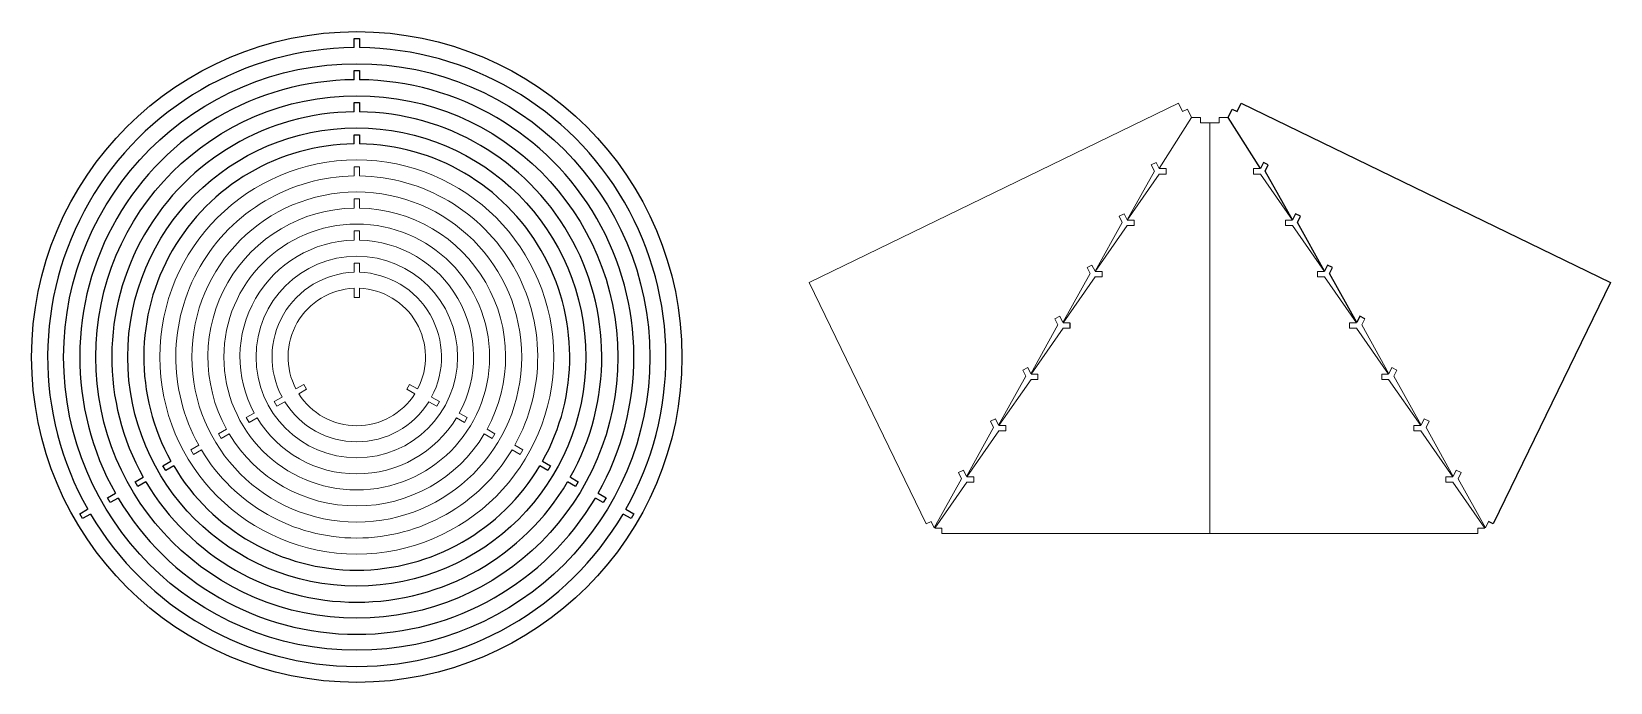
# Model space of a CAD drawing. Header units: millimetres. Extents: x -2212 to -1493, y 594 to 890.
import ezdxf

# ---------------------------------------------------------------- set-up
doc = ezdxf.new("R2010")
doc.units = ezdxf.units.MM
doc.header["$MEASUREMENT"] = 0
doc.layers.add('Default', color=18, linetype='Continuous', true_color=0x000000)

msp = doc.modelspace()

# ---------------------------------------------------------------- linework, layer by layer
at = {"color": 18, "linetype": 'Continuous', "lineweight": 15, "true_color": 0x000000}
for p, q in [((-1689.94, 857.51), (-1857.86, 775.97)), ((-1688.1, 853.73), (-1689.94, 857.51)), ((-1685.85, 854.82), (-1688.1, 853.73)), ((-1684.03, 851.07), (-1685.85, 854.82)), ((-1698.64, 827.74), (-1684.03, 851.07)), ((-1698.64, 827.74), (-1684.03, 851.07)), ((-1684.03, 851.07), (-1679.87, 851.07)), ((-1679.87, 851.07), (-1679.87, 848.57)), ((-1679.87, 848.57), (-1675.66, 848.57)), ((-1671.45, 848.57), (-1675.66, 848.57)), ((-1675.66, 848.57), (-1675.66, 661.9)), ((-1667.29, 851.07), (-1671.45, 851.07)), ((-1671.45, 851.07), (-1671.45, 848.57)), ((-1652.68, 827.74), (-1667.29, 851.07)), ((-2064.88, 824.42), (-2064.88, 828.59)), ((-2064.88, 828.59), (-2062.38, 828.59)), ((-2062.38, 828.59), (-2062.38, 824.42)), ((-1713.26, 804.43), (-1700.89, 826.65)), ((-1702.27, 829.48), (-1700.02, 830.57)), ((-1700.89, 826.65), (-1702.27, 829.48)), ((-1700.02, 830.57), (-1698.64, 827.74)), ((-1695.49, 827.74), (-1698.64, 827.74)), ((-1695.49, 825.24), (-1695.49, 827.74)), ((-1655.83, 825.24), (-1655.83, 827.74)), ((-1655.83, 827.74), (-1652.68, 827.74)), ((-1713.22, 804.4), (-1698.64, 825.24)), ((-1698.64, 825.24), (-1695.49, 825.24)), ((-1652.68, 825.24), (-1655.83, 825.24)), ((-1638.09, 804.4), (-1652.68, 825.24)), ((-2064.88, 809.84), (-2064.88, 814.01)), ((-2064.88, 814.01), (-2062.38, 814.01)), ((-2062.38, 814.01), (-2062.38, 809.84)), ((-1716.88, 806.16), (-1714.63, 807.25)), ((-1715.51, 803.34), (-1716.88, 806.16)), ((-1714.63, 807.25), (-1713.26, 804.43)), ((-1710.08, 804.4), (-1713.22, 804.4)), ((-1710.08, 801.9), (-1710.08, 804.4)), ((-1641.23, 801.9), (-1641.23, 804.4)), ((-1641.23, 804.4), (-1638.09, 804.4)), ((-2064.88, 795.25), (-2064.88, 799.42)), ((-2064.88, 799.42), (-2062.38, 799.42)), ((-2062.38, 799.42), (-2062.38, 795.25)), ((-1727.88, 781.12), (-1715.51, 803.34)), ((-1727.81, 781.07), (-1713.22, 801.9)), ((-1713.22, 801.9), (-1710.08, 801.9)), ((-1638.09, 801.9), (-1641.23, 801.9)), ((-1623.51, 781.07), (-1638.09, 801.9)), ((-2064.88, 780.66), (-2064.88, 784.83)), ((-2064.88, 784.83), (-2062.38, 784.83)), ((-2062.38, 784.83), (-2062.38, 780.66)), ((-1731.5, 782.85), (-1729.25, 783.94)), ((-1730.13, 780.02), (-1731.5, 782.85)), ((-1729.25, 783.94), (-1727.88, 781.12)), ((-1857.86, 775.97), (-1804.6, 666.29)), ((-1742.5, 757.81), (-1730.13, 780.02)), ((-1742.39, 757.74), (-1727.81, 778.57)), ((-1724.67, 781.07), (-1727.81, 781.07)), ((-1727.81, 778.57), (-1724.67, 778.57)), ((-1724.67, 778.57), (-1724.67, 781.07)), ((-1626.65, 778.57), (-1626.65, 781.07)), ((-1626.65, 781.07), (-1623.51, 781.07)), ((-1623.51, 778.57), (-1626.65, 778.57)), ((-1608.93, 757.74), (-1623.51, 778.57)), ((-2064.88, 769.2), (-2064.88, 773.37)), ((-2062.38, 769.2), (-2064.88, 769.2)), ((-2062.38, 773.37), (-2062.38, 769.2)), ((-1757.12, 734.49), (-1744.75, 756.71)), ((-1756.97, 734.4), (-1742.39, 755.24)), ((-1746.12, 759.53), (-1743.87, 760.63)), ((-1746.12, 759.54), (-1743.87, 760.63)), ((-1744.75, 756.71), (-1746.12, 759.54)), ((-1743.87, 760.63), (-1742.5, 757.81)), ((-1739.26, 757.74), (-1742.39, 757.74)), ((-1742.39, 755.24), (-1739.25, 755.24)), ((-1739.26, 755.24), (-1739.26, 757.74)), ((-1739.25, 755.24), (-1739.25, 757.74)), ((-1612.07, 755.24), (-1612.07, 757.74)), ((-1608.93, 755.24), (-1612.07, 755.24)), ((-1612.06, 755.24), (-1612.06, 757.74)), ((-1612.06, 757.74), (-1608.93, 757.74)), ((-1594.34, 734.4), (-1608.93, 755.24)), ((-1605.2, 759.54), (-1607.45, 760.63)), ((-1606.57, 756.71), (-1605.2, 759.54)), ((-1594.2, 734.49), (-1606.57, 756.71)), ((-1771.74, 711.18), (-1759.37, 733.4)), ((-1760.74, 736.23), (-1758.49, 737.32)), ((-1759.37, 733.4), (-1760.74, 736.23)), ((-1758.49, 737.32), (-1757.12, 734.49)), ((-1753.83, 734.4), (-1756.97, 734.4)), ((-1753.83, 731.9), (-1753.83, 734.4)), ((-1597.48, 731.9), (-1597.48, 734.4)), ((-1597.48, 734.4), (-1594.34, 734.4)), ((-1592.83, 737.32), (-1594.2, 734.49)), ((-1590.58, 736.23), (-1592.83, 737.32)), ((-1591.95, 733.4), (-1590.58, 736.23)), ((-1579.58, 711.18), (-1591.95, 733.4)), ((-2091.3, 727.61), (-2087.69, 729.7)), ((-2086.44, 727.53), (-2090.05, 725.45)), ((-2087.69, 729.7), (-2086.44, 727.53)), ((-2040.83, 727.53), (-2039.58, 729.7)), ((-2037.22, 725.45), (-2040.83, 727.53)), ((-2039.58, 729.7), (-2035.97, 727.61)), ((-1771.56, 711.07), (-1756.97, 731.9)), ((-1756.97, 731.9), (-1753.83, 731.9)), ((-1594.34, 731.9), (-1597.48, 731.9)), ((-1579.76, 711.07), (-1594.34, 731.9)), ((-2101.23, 721.88), (-2097.62, 723.96)), ((-2099.98, 719.72), (-2101.23, 721.88)), ((-2096.37, 721.8), (-2099.98, 719.72)), ((-2027.29, 719.72), (-2030.9, 721.8)), ((-2029.65, 723.96), (-2026.04, 721.88)), ((-2026.04, 721.88), (-2027.29, 719.72)), ((-2113.86, 714.59), (-2110.25, 716.67)), ((-2112.61, 712.42), (-2113.86, 714.59)), ((-2109, 714.5), (-2112.61, 712.42)), ((-2014.66, 712.42), (-2018.27, 714.5)), ((-2017.02, 716.67), (-2013.41, 714.59)), ((-2013.41, 714.59), (-2014.66, 712.42)), ((-1775.36, 712.92), (-1773.11, 714.01)), ((-1773.99, 710.09), (-1775.36, 712.92)), ((-1773.11, 714.01), (-1771.74, 711.18)), ((-1768.42, 711.07), (-1771.56, 711.07)), ((-1768.42, 708.57), (-1768.42, 711.07)), ((-1582.9, 711.07), (-1579.76, 711.07)), ((-1582.9, 708.57), (-1582.9, 711.07)), ((-1578.21, 714.01), (-1579.58, 711.18)), ((-1575.96, 712.92), (-1578.21, 714.01)), ((-1577.33, 710.09), (-1575.96, 712.92)), ((-2126.5, 707.29), (-2122.89, 709.38)), ((-2125.25, 705.13), (-2126.5, 707.29)), ((-2121.64, 707.21), (-2125.25, 705.13)), ((-2002.02, 705.13), (-2005.63, 707.21)), ((-2004.38, 709.38), (-2000.77, 707.29)), ((-2000.77, 707.29), (-2002.02, 705.13)), ((-1786.36, 687.87), (-1773.99, 710.09)), ((-1786.14, 687.74), (-1771.56, 708.57)), ((-1771.56, 708.57), (-1768.42, 708.57)), ((-1579.76, 708.57), (-1582.9, 708.57)), ((-1565.18, 687.74), (-1579.76, 708.57)), ((-1564.96, 687.87), (-1577.33, 710.09)), ((-2139.13, 700), (-2135.52, 702.08)), ((-2137.88, 697.83), (-2139.13, 700)), ((-2134.27, 699.92), (-2137.88, 697.83)), ((-1989.39, 697.83), (-1993, 699.92)), ((-1991.75, 702.08), (-1988.14, 700)), ((-1988.14, 700), (-1989.39, 697.83)), ((-1789.98, 689.61), (-1787.73, 690.7)), ((-1788.61, 686.78), (-1789.98, 689.61)), ((-1787.73, 690.69), (-1786.36, 687.87)), ((-1563.59, 690.69), (-1564.96, 687.87)), ((-1561.34, 689.61), (-1563.59, 690.7)), ((-1562.71, 686.78), (-1561.34, 689.61)), ((-1800.98, 664.56), (-1788.61, 686.78)), ((-1800.72, 664.4), (-1786.14, 685.24)), ((-1783, 687.74), (-1786.14, 687.74)), ((-1786.14, 685.24), (-1783, 685.24)), ((-1783, 685.24), (-1783, 687.74)), ((-1568.32, 685.24), (-1568.32, 687.74)), ((-1565.18, 685.24), (-1568.32, 685.24)), ((-1568.31, 687.74), (-1565.18, 687.74)), ((-1550.59, 664.4), (-1565.18, 685.24)), ((-1550.34, 664.56), (-1562.71, 686.78)), ((-1804.6, 666.29), (-1802.35, 667.39)), ((-1802.35, 667.38), (-1800.98, 664.56)), ((-1797.59, 664.4), (-1800.72, 664.4)), ((-1797.58, 661.9), (-1797.58, 664.4)), ((-1675.66, 661.9), (-1797.58, 661.9)), ((-1675.66, 661.9), (-1553.73, 661.9)), ((-1553.73, 661.9), (-1553.73, 664.4)), ((-1553.73, 664.4), (-1550.59, 664.4)), ((-1548.97, 667.38), (-1550.34, 664.56))]:
    msp.add_line(p, q, dxfattribs=at)
for radius in [89.58, 75, 60.42, 45.83]:
    msp.add_circle((-2063.63, 742.14), radius, dxfattribs=at)
for radius, start, end in [(82.29, 90.87035, 209.12965), (82.29, 330.87035, 89.12965), (67.71, 91.05783, 208.94217), (67.71, 331.05783, 88.94217), (53.13, 91.34826, 208.65174), (53.13, 331.34826, 88.65174), (38.54, 91.85857, 208.14143), (38.54, 331.85857, 88.14143), (31.25, 92.29244, 207.70756), (31.25, 332.29244, 87.70756), (31.25, 212.29244, 327.70756), (38.54, 211.85857, 328.14143), (53.13, 211.34826, 328.65174), (67.71, 211.05783, 328.94217), (82.29, 210.87035, 329.12965)]:
    msp.add_arc((-2063.63, 742.14), radius, start, end, dxfattribs=at)
at = {"layer": 'Default', "color": 18, "true_color": 0x000000}
for p, q in [((-2064.88, 882.74), (-2064.88, 886.91)), ((-2064.88, 886.91), (-2062.38, 886.91)), ((-2062.38, 886.91), (-2062.38, 882.74)), ((-2064.88, 868.16), (-2064.88, 872.33)), ((-2064.88, 872.33), (-2062.38, 872.33)), ((-2062.38, 872.33), (-2062.38, 868.16)), ((-2064.88, 853.58), (-2064.88, 857.75)), ((-2064.88, 857.75), (-2062.38, 857.75)), ((-2062.38, 857.75), (-2062.38, 853.58)), ((-1667.29, 851.07), (-1665.47, 854.82)), ((-1665.47, 854.82), (-1663.22, 853.73)), ((-1663.22, 853.73), (-1661.38, 857.51)), ((-1661.38, 857.51), (-1493.46, 775.97)), ((-1652.68, 827.74), (-1667.29, 851.07)), ((-2064.88, 839), (-2064.88, 843.18)), ((-2064.88, 843.18), (-2062.38, 843.18)), ((-2062.38, 843.18), (-2062.38, 839)), ((-1651.3, 830.57), (-1652.68, 827.74)), ((-1649.05, 829.48), (-1651.3, 830.57)), ((-1650.43, 826.65), (-1649.05, 829.48)), ((-1638.06, 804.43), (-1650.43, 826.65)), ((-1636.69, 807.25), (-1638.06, 804.43)), ((-1634.44, 806.16), (-1636.69, 807.25)), ((-1635.81, 803.34), (-1634.44, 806.16)), ((-1623.44, 781.12), (-1635.81, 803.34)), ((-1622.07, 783.94), (-1623.44, 781.12)), ((-1619.82, 782.85), (-1622.07, 783.94)), ((-1621.19, 780.02), (-1619.82, 782.85)), ((-1608.82, 757.81), (-1621.19, 780.02)), ((-1493.46, 775.97), (-1546.72, 666.29)), ((-1607.45, 760.63), (-1608.82, 757.81)), ((-1605.2, 759.53), (-1607.45, 760.63)), ((-2151.76, 692.71), (-2148.14, 694.79)), ((-2150.51, 690.54), (-2151.76, 692.71)), ((-2146.89, 692.63), (-2150.51, 690.54)), ((-1976.76, 690.54), (-1980.38, 692.63)), ((-1979.13, 694.79), (-1975.51, 692.71)), ((-1975.51, 692.71), (-1976.76, 690.54)), ((-2164.38, 685.42), (-2160.77, 687.51)), ((-2163.13, 683.25), (-2164.38, 685.42)), ((-2159.52, 685.34), (-2163.13, 683.25)), ((-1964.14, 683.25), (-1967.75, 685.34)), ((-1966.5, 687.51), (-1962.89, 685.42)), ((-1962.89, 685.42), (-1964.14, 683.25)), ((-2177.01, 678.13), (-2173.4, 680.22)), ((-2175.76, 675.96), (-2177.01, 678.13)), ((-2172.15, 678.05), (-2175.76, 675.96)), ((-1951.51, 675.96), (-1955.12, 678.05)), ((-1953.87, 680.22), (-1950.26, 678.13)), ((-1950.26, 678.13), (-1951.51, 675.96)), ((-2189.64, 670.84), (-2186.02, 672.92)), ((-2188.39, 668.67), (-2189.64, 670.84)), ((-2184.77, 670.76), (-2188.39, 668.67)), ((-1938.88, 668.67), (-1942.5, 670.76)), ((-1941.25, 672.92), (-1937.63, 670.84)), ((-1937.63, 670.84), (-1938.88, 668.67)), ((-1546.72, 666.29), (-1548.97, 667.39))]:
    msp.add_line(p, q, dxfattribs=at)
for radius in [147.89, 133.31, 118.73, 104.15]:
    msp.add_circle((-2063.63, 742.14), radius, dxfattribs=at)
for radius, start, end in [(140.6, 90.50938, 209.49062), (140.6, 330.50938, 89.49062), (126.02, 90.56831, 209.43169), (126.02, 330.56831, 89.43169), (111.44, 90.64266, 209.35734), (111.44, 330.64266, 89.35734), (96.87, 90.73937, 209.26063), (96.87, 330.73937, 89.26063), (96.87, 210.73937, 329.26063), (111.44, 210.64266, 329.35734), (126.02, 210.56831, 329.43169), (140.6, 210.50938, 329.49062)]:
    msp.add_arc((-2063.63, 742.14), radius, start, end, dxfattribs=at)

doc.saveas('drawing.dxf')
